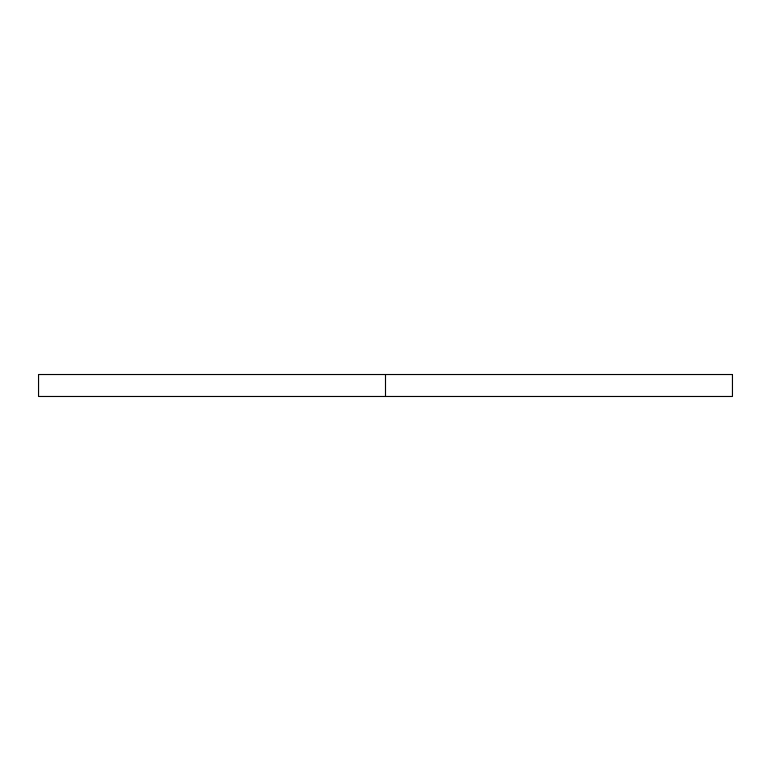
<?xml version="1.0" encoding="UTF-8"?>
<svg xmlns="http://www.w3.org/2000/svg" width="771" height="771" viewBox="0 0 771 771"><rect width="100%" height="100%" fill="white"/><g stroke="black" fill="none" stroke-linecap="round" stroke-linejoin="round"><path stroke-width="1.16" d="M385.5 374.523L385.5 396.477M732.45 374.523L38.55 374.523L38.55 396.477L732.45 396.477L732.45 374.523"/></g></svg>
